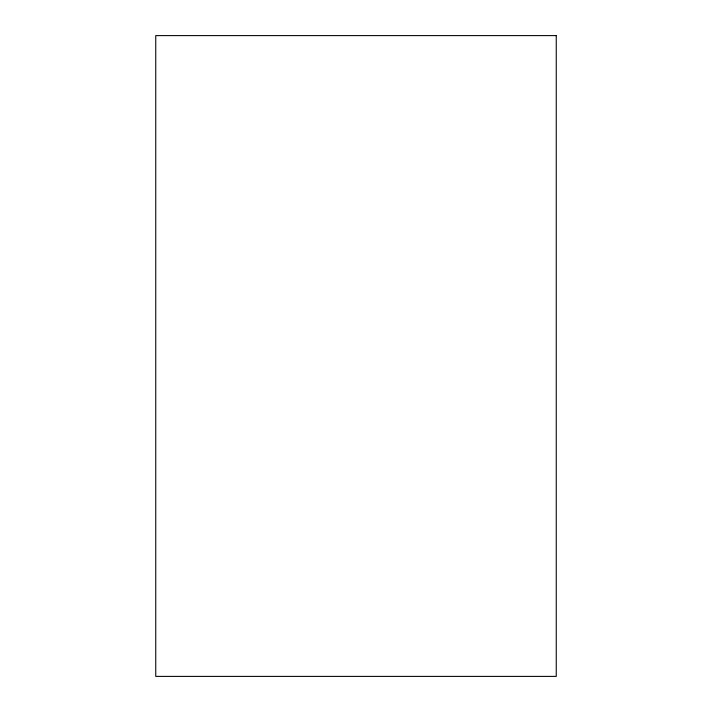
<?xml version="1.0" encoding="UTF-8"?>
<svg xmlns="http://www.w3.org/2000/svg" width="712" height="712" viewBox="0 0 712 712"><rect width="100%" height="100%" fill="white"/><g stroke="black" fill="none" stroke-linecap="round" stroke-linejoin="round"><path stroke-width="1.07" d="M556.25 35.6L155.75 35.6L155.75 676.4L556.25 676.4L556.25 35.6"/></g></svg>
